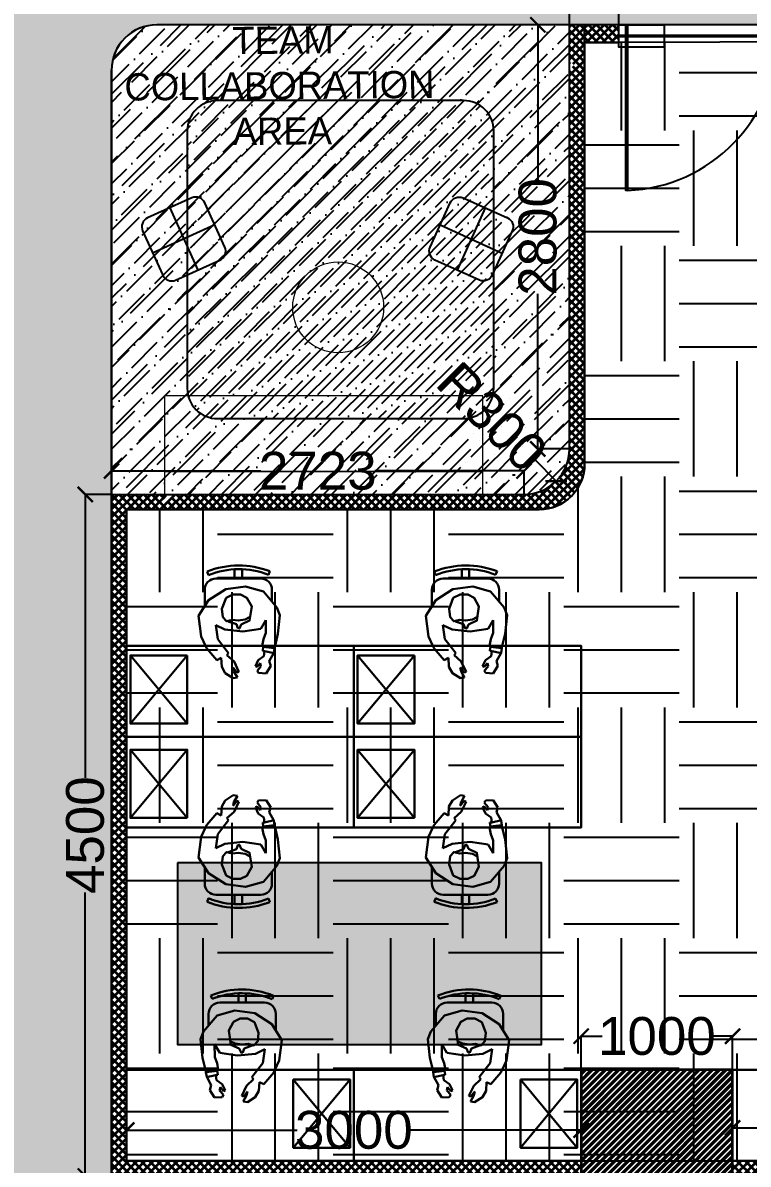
# Model space of a CAD drawing. Header units: millimetres. Extents: x 263321 to 4958806, y 33647 to 987811.
# Drawn here: x 2348066 to 2352854, y 479761 to 487296 of the extents above; entities that cross this region are included whole.
import ezdxf

# ---------------------------------------------------------------- set-up
doc = ezdxf.new("R2010")
doc.units = ezdxf.units.MM
doc.header["$PDMODE"] = 3
for name, color, linetype, lineweight in [('A-DOOR-FULL', 40, 'Continuous', 18), ('A-FURN-MODULAR', 6, 'Continuous', 18), ('A-FURN-TABLE-GROMMET', 7, 'Continuous', 9), ('A-GLASS PARTITION', 5, 'Continuous', 18), ('A-GYPSUM PARTITION', 250, 'Continuous', 35), ('A-PLAN-COLUMN', 3, 'Continuous', 0), ('A-PLAN-RCC-HATCH', 8, 'Continuous', 13), ('Base 7th & 9th', 250, 'Continuous', 35), ('FURNITURE', 30, 'Continuous', 5), ('TOA- AV', 7, 'Continuous', 9)]:
    doc.layers.add(name, color=color, linetype=linetype, lineweight=lineweight)
for name, color, linetype in [('CEILING TOA', 7, 'Continuous'), ('DOOR', 5, 'Continuous'), ('FLOORING TOA', 7, 'Continuous'), ('I-FURN', 7, 'Continuous'), ('PARTITION DIM.', 250, 'Continuous'), ('PARTITION GYPSUM', 250, 'Continuous'), ('TEXT', 250, 'Continuous')]:
    doc.layers.add(name, color=color, linetype=linetype)
doc.styles.add('ARIAL', font='arial.ttf')
doc.styles.get("Standard").update_dxf_attribs({"font": 'arial.ttf'})
doc.styles.add('TEXT @ 150', font='arial.ttf', dxfattribs={"height": 225})
doc.dimstyles.new('DIM @ 150', dxfattribs={"dimtxt": 225, "dimasz": 100, "dimexe": 1, "dimexo": 0, "dimgap": 0.5, "dimtad": 0, "dimdec": 0, "dimzin": 0, "dimdsep": 46, "dimtxsty": 'TEXT @ 150', "dimblk": 'ARCHTICK', "dimcen": -2, "dimclrd": 8, "dimclre": 8, "dimclrt": 7, "dimadec": 0, "dimazin": 0, "dimtfac": 1, "dimtdec": 0, "dimtofl": 0, "dimtmove": 0, "dimatfit": 3, "dimldrblk": 'OPEN90', "dimfxl": 1, "dimtolj": 1, "dimtzin": 0, "dimlwd": -1, "dimlwe": -1, "dimarcsym": 0})
pattern_1 = [(45, (13069.08, -8478.743), (-26.94076836, 26.94076836), []), (135, (13069.08, -8478.743), (-26.94076836, -26.94076836), [])]

# ---------------------------------------------------------------- blocks, each defined once
blk = doc.blocks.new('EWDSXC')
at = {"layer": 'FURNITURE', "color": 20, "lineweight": 30}
for p, q in [((2181354.7, 122523.5), (2181804.7, 122898.5)), ((2181354.7, 122898.5), (2181804.7, 122523.5)), ((2181890.8, 121423.5), (2181290.8, 121423.5))]:
    blk.add_line(p, q, dxfattribs=at)
at = {"layer": 'FURNITURE', "color": 8, "lineweight": 30}
for p, q in [((2180988.7, 122382.5, 0), (2180917.2, 122269.7, 0)), ((2181029.8, 122408.2, 0), (2180920.8, 122408.2, 0)), ((2181093.5, 122448.2, 0), (2180988.7, 122382.5, 0)), ((2181229.6, 122430.8, 0), (2181093.5, 122448.2, 0)), ((2181290.8, 122402.6, 0), (2181229.6, 122430.8, 0)), ((2181308.1, 122394.6, 0), (2181290.8, 122402.6, 0)), ((2181385.3, 122328.3, 0), (2181308.1, 122394.6, 0)), ((2180846.8, 122334.2, 0), (2180846.8, 122038.2, 0)), ((2181183.6, 122274.7, 0), (2181154.5, 122335.4, 0)), ((2181154.5, 122335.4, 0), (2181246.3, 122322.2, 0)), ((2181290.8, 122288.2, 0), (2181246.3, 122322.2, 0)), ((2181370.8, 122299.7, 0), (2181385.3, 122328.3, 0)), ((2180917.2, 122269.7, 0), (2180899.1, 122138.1, 0)), ((2181196.3, 122156, 0), (2181183.6, 122274.7, 0)), ((2181290.8, 122288.2, 0), (2181339.7, 122250.9, 0)), ((2181339.7, 122250.9, 0), (2181352.2, 122262, 0)), ((2181352.2, 122262, 0), (2181395.1, 122214.3, 0)), ((2181429.8, 122296.2, 0), (2181370.8, 122299.7, 0)), ((2181470.4, 122272.3, 0), (2181429.8, 122296.2, 0)), ((2181504.2, 122220.5, 0), (2181470.4, 122272.3, 0)), ((2181179, 122037.9, 0), (2181196.3, 122156, 0)), ((2181395.1, 122214.3, 0), (2181461.8, 122183.1, 0)), ((2181466.7, 122196, 0), (2181434.4, 122221.3, 0)), ((2181434.4, 122221.3, 0), (2181459.2, 122215.6, 0)), ((2181459.2, 122215.6, 0), (2181499.8, 122192.4, 0)), ((2181461.8, 122183.1, 0), (2181466.7, 122196, 0)), ((2181499.8, 122192.4, 0), (2181504.2, 122220.5, 0)), ((2180899.1, 122138.1, 0), (2180932.1, 122020.8, 0)), ((2180932.1, 122020.8, 0), (2181037.2, 121931, 0)), ((2181121.3, 122003.8, 0), (2181205.9, 122005.1, 0)), ((2181205.9, 122005.1, 0), (2181246.3, 122020.5, 0)), ((2181290.8, 122028, 0), (2181246.3, 122020.5, 0)), ((2181294.6, 122027.8, 0), (2181290.1, 122028, 0)), ((2181295.2, 122021.6, 0), (2181294.6, 122027.8, 0)), ((2181323.9, 122025.1, 0), (2181295.2, 122021.6, 0)), ((2181325.1, 122012.8, 0), (2181323.9, 122025.1, 0)), ((2181358.1, 122017.3, 0), (2181325.1, 122012.8, 0)), ((2181384.6, 122055.1, 0), (2181358.1, 122017.3, 0)), ((2181424.8, 122073.8, 0), (2181384.6, 122055.1, 0)), ((2181405.7, 122042.3, 0), (2181430.2, 122062.6, 0)), ((2181426.5, 122037.5, 0), (2181405.7, 122042.3, 0)), ((2181423.6, 121972.4, 0), (2181472.5, 122003.1, 0)), ((2181430.2, 122062.6, 0), (2181424.8, 122073.8, 0)), ((2181456.2, 122062.7, 0), (2181426.5, 122037.5, 0)), ((2181470, 122053.5, 0), (2181456.2, 122062.7, 0)), ((2181472.5, 122003.1, 0), (2181470, 122053.5, 0)), ((2180920.8, 121964.2, 0), (2180998.3, 121964.2, 0)), ((2181037.2, 121931, 0), (2181088.5, 121911.2, 0)), ((2181290.8, 121943.7, 0), (2181211.3, 121925.1, 0)), ((2181290.8, 121943.7, 0), (2181306.2, 121947.3, 0)), ((2181306.2, 121947.3, 0), (2181337.2, 121952.2, 0)), ((2181337.2, 121952.2, 0), (2181391.8, 121981.6, 0)), ((2181391.8, 121981.6, 0), (2181423.6, 121972.4, 0)), ((2181088.5, 121911.2, 0), (2181211.3, 121925.1, 0))]:
    blk.add_line(p, q, dxfattribs=at)
at = {"layer": 'FURNITURE', "color": 20, "lineweight": 30}
for points in [[(2181290.8, 122923.5), (2181290.8, 121423.5), (2181890.8, 121423.5), (2181890.8, 122923.5)], [(2181354.7, 122523.5), (2181354.7, 122898.5), (2181804.7, 122898.5), (2181804.7, 122523.5)]]:
    blk.add_lwpolyline(points, close=True, dxfattribs=at)
at = {"layer": 'FURNITURE', "color": 8, "lineweight": 30, "elevation": 0}
for points in [[(2180801, 122392.9), (2180823.8, 122383.6)], [(2181102.2, 122111.7), (2181117.2, 122140.2), (2181123.6, 122186.5), (2181118.7, 122225), (2181128.6, 122264.2), (2181101.5, 122288.5), (2181046.8, 122294.4), (2180974.9, 122267.2), (2180951.6, 122222.4), (2180951.6, 122171.8), (2180973, 122129), (2181031.3, 122097.9), (2181124.6, 122111.5), (2181150, 122166.6), (2181176.4, 122178.7), (2181175, 122189.4), (2181148.6, 122199.4), (2181129.4, 122252.8)], [(2180784.7, 122210.7), (2180846.8, 122210.7)], [(2180784.7, 122161.4), (2180846.8, 122161.4)], [(2181179, 122037.9), (2181121.3, 122003.8)], [(2181297.6, 122023.1), (2181306.6, 121949.2)], [(2181325.1, 122012.8), (2181338.7, 121949.9)], [(2180799, 121978.7), (2180821.8, 121988)]]:
    blk.add_lwpolyline(points, dxfattribs=at)
blk.add_lwpolyline([(2181290.1, 122028, 0.034638), (2181290.8, 122038.2), (2181290.8, 122288.2)], format="xyb", dxfattribs=at)
at = {"layer": 'FURNITURE', "color": 8, "lineweight": 30}
for centre, radius, start, end in [((2181317.2, 122183.3, 0), 557.1, 157.90057, 201.54195), ((2181317.2, 122183.3, 0), 532.5, 157.90057, 201.51614), ((2180920.8, 122334.2, 0), 74, 89.99989, 179.99989), ((2180920.8, 122038.2, 0), 74, 179.99989, 269.99989)]:
    blk.add_arc(centre, radius, start, end, dxfattribs=at)
blk = doc.blocks.new('f')
at = {"layer": 'FURNITURE', "color": 20, "lineweight": 30}
for p, q in [((1771584.1, 166310.4, 0), (1770984.1, 166310.4, 0)), ((1771584.1, 166310.4, 0), (1772184.1, 166310.4, 0)), ((1771048, 165210.4, 0), (1771498, 164835.4, 0)), ((1771048, 164835.4, 0), (1771498, 165210.4, 0)), ((1772120.2, 165210.4, 0), (1771670.2, 164835.4, 0)), ((1772120.2, 164835.4, 0), (1771670.2, 165210.4, 0))]:
    blk.add_line(p, q, dxfattribs=at)
at = {"layer": 'FURNITURE', "color": 8, "lineweight": 30}
for p, q in [((1770625.4, 165713.1, 0), (1770730.5, 165802.9, 0)), ((1770730.5, 165802.9, 0), (1770781.9, 165822.6, 0)), ((1770781.9, 165822.6, 0), (1770904.7, 165808.8, 0)), ((1770984.1, 165790.2, 0), (1770904.7, 165808.8, 0)), ((1770984.1, 165790.2, 0), (1770999.5, 165786.6, 0)), ((1770999.5, 165786.6, 0), (1771030.5, 165781.7, 0)), ((1772168.8, 165786.6, 0), (1772137.7, 165781.7, 0)), ((1772184.1, 165790.2, 0), (1772168.8, 165786.6, 0)), ((1772184.1, 165790.2, 0), (1772263.6, 165808.8, 0)), ((1772386.4, 165822.6, 0), (1772263.6, 165808.8, 0)), ((1772437.7, 165802.9, 0), (1772386.4, 165822.6, 0)), ((1772542.8, 165713.1, 0), (1772437.7, 165802.9, 0)), ((1770592.4, 165595.8, 0), (1770625.4, 165713.1, 0)), ((1770614.1, 165769.7, 0), (1770691.6, 165769.7, 0)), ((1770814.7, 165730.1, 0), (1770899.2, 165728.8, 0)), ((1770899.2, 165728.8, 0), (1770939.6, 165713.4, 0)), ((1770984.1, 165705.9, 0), (1770939.6, 165713.4, 0)), ((1770988.6, 165712.3, 0), (1770988, 165706.1, 0)), ((1771017.3, 165708.8, 0), (1770988.6, 165712.3, 0)), ((1771018.5, 165721.1, 0), (1771017.3, 165708.8, 0)), ((1771051.4, 165716.6, 0), (1771018.5, 165721.1, 0)), ((1771030.5, 165781.7, 0), (1771085.1, 165752.3, 0)), ((1771078, 165678.8, 0), (1771051.4, 165716.6, 0)), ((1771085.1, 165752.3, 0), (1771116.9, 165761.5, 0)), ((1771116.9, 165761.5, 0), (1771165.8, 165730.8, 0)), ((1771165.8, 165730.8, 0), (1771163.4, 165680.4, 0)), ((1772051.4, 165761.5, 0), (1772002.5, 165730.8, 0)), ((1772002.5, 165730.8, 0), (1772004.9, 165680.4, 0)), ((1772083.2, 165752.3, 0), (1772051.4, 165761.5, 0)), ((1772137.7, 165781.7, 0), (1772083.2, 165752.3, 0)), ((1772090.3, 165678.8, 0), (1772116.9, 165716.6, 0)), ((1772116.9, 165716.6, 0), (1772149.8, 165721.1, 0)), ((1772149.8, 165721.1, 0), (1772151, 165708.8, 0)), ((1772151, 165708.8, 0), (1772179.7, 165712.3, 0)), ((1772179.7, 165712.3, 0), (1772180.3, 165706.1, 0)), ((1772184.1, 165705.9, 0), (1772228.7, 165713.4, 0)), ((1772269.1, 165728.8, 0), (1772228.7, 165713.4, 0)), ((1772353.6, 165730.1, 0), (1772269.1, 165728.8, 0)), ((1772554.1, 165769.7, 0), (1772476.6, 165769.7, 0)), ((1772575.8, 165595.8, 0), (1772542.8, 165713.1, 0)), ((1770540.1, 165399.7, 0), (1770540.1, 165695.7, 0)), ((1770872.3, 165696, 0), (1770889.7, 165577.9, 0)), ((1770988, 165706.1, 0), (1770983.4, 165705.9, 0)), ((1771118.1, 165660.1, 0), (1771078, 165678.8, 0)), ((1771119.8, 165696.4, 0), (1771099, 165691.6, 0)), ((1771099, 165691.6, 0), (1771123.6, 165671.3, 0)), ((1771123.6, 165671.3, 0), (1771118.1, 165660.1, 0)), ((1771149.5, 165671.2, 0), (1771119.8, 165696.4, 0)), ((1771163.4, 165680.4, 0), (1771149.5, 165671.2, 0)), ((1772004.9, 165680.4, 0), (1772018.8, 165671.2, 0)), ((1772018.8, 165671.2, 0), (1772048.4, 165696.4, 0)), ((1772069.3, 165691.6, 0), (1772044.7, 165671.3, 0)), ((1772044.7, 165671.3, 0), (1772050.1, 165660.1, 0)), ((1772048.4, 165696.4, 0), (1772069.3, 165691.6, 0)), ((1772050.1, 165660.1, 0), (1772090.3, 165678.8, 0)), ((1772180.3, 165706.1, 0), (1772184.8, 165705.9, 0)), ((1772295.9, 165696, 0), (1772278.6, 165577.9, 0)), ((1772628.1, 165399.7, 0), (1772628.1, 165695.7, 0)), ((1770610.5, 165464.2, 0), (1770592.4, 165595.8, 0)), ((1770889.7, 165577.9, 0), (1770876.9, 165459.2, 0)), ((1772278.6, 165577.9, 0), (1772291.4, 165459.2, 0)), ((1772557.7, 165464.2, 0), (1772575.8, 165595.8, 0)), ((1770984.1, 165445.7, 0), (1771033, 165483, 0)), ((1771033, 165483, 0), (1771045.5, 165471.8, 0)), ((1771045.5, 165471.8, 0), (1771088.4, 165519.6, 0)), ((1771088.4, 165519.6, 0), (1771155.1, 165550.8, 0)), ((1771160, 165537.9, 0), (1771127.7, 165512.6, 0)), ((1771127.7, 165512.6, 0), (1771152.6, 165518.3, 0)), ((1771152.6, 165518.3, 0), (1771193.1, 165541.5, 0)), ((1771155.1, 165550.8, 0), (1771160, 165537.9, 0)), ((1771197.6, 165513.4, 0), (1771163.8, 165461.6, 0)), ((1771193.1, 165541.5, 0), (1771197.6, 165513.4, 0)), ((1771975.1, 165541.5, 0), (1771970.7, 165513.4, 0)), ((1771970.7, 165513.4, 0), (1772004.5, 165461.6, 0)), ((1772015.7, 165518.3, 0), (1771975.1, 165541.5, 0)), ((1772013.2, 165550.8, 0), (1772008.2, 165537.9, 0)), ((1772008.2, 165537.9, 0), (1772040.5, 165512.6, 0)), ((1772079.8, 165519.6, 0), (1772013.2, 165550.8, 0)), ((1772040.5, 165512.6, 0), (1772015.7, 165518.3, 0)), ((1772122.7, 165471.8, 0), (1772079.8, 165519.6, 0)), ((1772135.3, 165483, 0), (1772122.7, 165471.8, 0)), ((1772184.1, 165445.7, 0), (1772135.3, 165483, 0)), ((1770682, 165351.4, 0), (1770610.5, 165464.2, 0)), ((1770876.9, 165459.2, 0), (1770847.8, 165398.5, 0)), ((1770847.8, 165398.5, 0), (1770939.6, 165411.7, 0)), ((1770984.1, 165445.7, 0), (1770939.6, 165411.7, 0)), ((1771123.1, 165437.7, 0), (1771064.1, 165434.2, 0)), ((1771064.1, 165434.2, 0), (1771078.6, 165405.6, 0)), ((1771163.8, 165461.6, 0), (1771123.1, 165437.7, 0)), ((1772004.5, 165461.6, 0), (1772045.1, 165437.7, 0)), ((1772045.1, 165437.7, 0), (1772104.2, 165434.2, 0)), ((1772104.2, 165434.2, 0), (1772089.7, 165405.6, 0)), ((1772184.1, 165445.7, 0), (1772228.7, 165411.7, 0)), ((1772320.4, 165398.5, 0), (1772228.7, 165411.7, 0)), ((1772291.4, 165459.2, 0), (1772320.4, 165398.5, 0)), ((1772486.2, 165351.4, 0), (1772557.7, 165464.2, 0)), ((1770786.9, 165285.7, 0), (1770682, 165351.4, 0)), ((1771001.4, 165339.3, 0), (1770984.1, 165331.3, 0)), ((1771078.6, 165405.6, 0), (1771001.4, 165339.3, 0)), ((1772089.7, 165405.6, 0), (1772166.8, 165339.3, 0)), ((1772166.8, 165339.3, 0), (1772184.1, 165331.3, 0)), ((1772381.4, 165285.7, 0), (1772486.2, 165351.4, 0)), ((1770723.1, 165325.7, 0), (1770614.1, 165325.7, 0)), ((1770922.9, 165303.1, 0), (1770786.9, 165285.7, 0)), ((1770984.1, 165331.3, 0), (1770922.9, 165303.1, 0)), ((1772184.1, 165331.3, 0), (1772245.3, 165303.1, 0)), ((1772245.3, 165303.1, 0), (1772381.4, 165285.7, 0)), ((1772445.2, 165325.7, 0), (1772554.1, 165325.7, 0))]:
    blk.add_line(p, q, dxfattribs=at)
at = {"layer": 'FURNITURE', "color": 20, "lineweight": 30, "elevation": 0}
for points in [[(1770984.1, 164810.4), (1770984.1, 166310.4), (1771584.1, 166310.4), (1771584.1, 164810.4)], [(1772184.1, 164810.4), (1772184.1, 166310.4), (1771584.1, 166310.4), (1771584.1, 164810.4)], [(1771048, 165210.4), (1771048, 164835.4), (1771498, 164835.4), (1771498, 165210.4)], [(1772120.2, 165210.4), (1772120.2, 164835.4), (1771670.2, 164835.4), (1771670.2, 165210.4)]]:
    blk.add_lwpolyline(points, close=True, dxfattribs=at)
at = {"layer": 'FURNITURE', "color": 8, "lineweight": 30, "elevation": 0}
for points in [[(1770990.9, 165710.8), (1770999.9, 165784.7)], [(1771018.5, 165721.1), (1771032, 165784)], [(1772149.8, 165721.1), (1772136.3, 165784)], [(1772177.4, 165710.8), (1772168.3, 165784.7)], [(1770492.3, 165755.2), (1770515.2, 165745.9)], [(1770872.3, 165696), (1770814.7, 165730.1)], [(1772295.9, 165696), (1772353.6, 165730.1)], [(1772676, 165755.2), (1772653.1, 165745.9)], [(1770795.6, 165622.2), (1770810.5, 165593.7), (1770817, 165547.3), (1770812, 165508.9), (1770822, 165469.7), (1770794.9, 165445.4), (1770740.2, 165439.5), (1770668.2, 165466.7), (1770644.9, 165511.5), (1770644.9, 165562.1), (1770666.3, 165604.9), (1770724.6, 165636), (1770817.9, 165622.4), (1770843.4, 165567.3), (1770869.8, 165555.2), (1770868.3, 165544.5), (1770841.9, 165534.5), (1770822.7, 165481.1)], [(1772372.7, 165622.2), (1772357.7, 165593.7), (1772351.3, 165547.3), (1772356.3, 165508.9), (1772346.3, 165469.7), (1772373.4, 165445.4), (1772428.1, 165439.5), (1772500, 165466.7), (1772523.3, 165511.5), (1772523.3, 165562.1), (1772502, 165604.9), (1772443.6, 165636), (1772350.3, 165622.4), (1772324.9, 165567.3), (1772298.5, 165555.2), (1772299.9, 165544.5), (1772326.3, 165534.5), (1772345.6, 165481.1)], [(1770478.1, 165572.5), (1770540.1, 165572.5)], [(1772690.2, 165572.5), (1772628.1, 165572.5)], [(1770478.1, 165523.2), (1770540.1, 165523.2)], [(1772690.2, 165523.2), (1772628.1, 165523.2)], [(1770494.3, 165341), (1770517.2, 165350.3)], [(1772673.9, 165341), (1772651.1, 165350.3)]]:
    blk.add_lwpolyline(points, dxfattribs=at)
for points in [[(1770983.4, 165705.9, -0.034638), (1770984.1, 165695.7), (1770984.1, 165445.7)], [(1772184.8, 165705.9, 0.034638), (1772184.1, 165695.7), (1772184.1, 165445.7)]]:
    blk.add_lwpolyline(points, format="xyb", dxfattribs=at)
at = {"layer": 'FURNITURE', "color": 8, "lineweight": 30}
for centre, radius, start, end in [((1771010.5, 165550.6), 557.1, 158.45805, 202.09943), ((1771010.5, 165550.6), 532.5, 158.48386, 202.09943), ((1770614.1, 165695.7), 74, 90.00011, 180.00011), ((1772554.1, 165695.7), 74, 359.99989, 89.99989), ((1772157.7, 165550.6), 532.5, 337.90057, 21.51614), ((1772157.7, 165550.6), 557.1, 337.90057, 21.54195), ((1770614.1, 165399.7), 74, 180.00011, 270.00011), ((1772554.1, 165399.7), 74, 269.99989, 359.99989)]:
    blk.add_arc(centre, radius, start, end, dxfattribs=at)
blk = doc.blocks.new('Furniture 61 - Furniture 19_1-206-Level 1')
at = {"layer": 'I-FURN', "linetype": 'Continuous'}
for p, q in [((-265.36, 487.76), (-279.14, 503.61)), ((-280.17, 488.8), (-264.32, 502.58))]:
    blk.add_line(p, q, dxfattribs=at)
at = {"layer": 'I-FURN', "ltscale": 0.005}
blk.add_lwpolyline([(-269.25, 508.24, 0.414214), (-273.48, 508.53), (-284.8, 498.69, 0.414214), (-285.09, 494.46), (-275.25, 483.14, 0.414214), (-271.02, 482.84), (-259.7, 492.68, 0.414214), (-259.4, 496.92)], format="xyb", close=True, dxfattribs=at)
blk = doc.blocks.new('Columns')
at = {"layer": 'A-PLAN-RCC-HATCH'}
h = blk.add_hatch(dxfattribs=at)
h.set_pattern_fill('ANSI31', color=256, scale=250, style=0)
h.set_pattern_definition([(45, (414397.9, -601762.232), (-22.0970869, 22.0970869), [])])
h.paths.add_polyline_path([(-26160.3, -9463), (-25160.3, -9463), (-25160.3, -8463), (-26160.3, -8463)])
at = {"layer": 'A-PLAN-COLUMN'}
blk.add_lwpolyline([(-26160.3, -9463), (-25160.3, -9463), (-25160.3, -8463), (-26160.3, -8463)], close=True, dxfattribs=at)
blk = doc.blocks.new('_ArchTick')
at = {"color": 0, "linetype": 'ByBlock', "const_width": 0.15}
blk.add_lwpolyline([(-0.5, -0.5), (0.5, 0.5)], dxfattribs=at)
blk = doc.blocks.new('*D644')
at = {"layer": 'Defpoints', "color": 0, "transparency": 16777216}
for p in [(2358926.5, 480000.7), (2352751.6, 479783.1), (2358926.5, 479783.1, 0)]:
    blk.add_point(p, dxfattribs=at)
at = {"layer": 'PARTITION DIM.', "color": 8, "transparency": 16777216}
for p, q in [((2352751.6, 479783.1), (2352751.6, 480001.7)), ((2352751.6, 480000.7), (2355463.7, 480000.7)), ((2358926.5, 480000.7), (2356214.5, 480000.7)), ((2358926.5, 479783.1), (2358926.5, 480001.7))]:
    blk.add_line(p, q, dxfattribs=at)
at = {"layer": 'PARTITION DIM.', "color": 8, "transparency": 16777216, "xscale": 100, "yscale": 100, "zscale": 100, "rotation": 180}
blk.add_blockref('_ArchTick', (2352751.6, 480000.7), dxfattribs=at)
at = {"layer": 'PARTITION DIM.', "color": 8, "transparency": 16777216, "xscale": 100, "yscale": 100, "zscale": 100}
blk.add_blockref('_ArchTick', (2358926.5, 480000.7), dxfattribs=at)
at = {"layer": 'PARTITION DIM.', "color": 7, "transparency": 16777216, "insert": (2355839.1, 480000.7), "char_height": 250, "attachment_point": 5}
blk.add_mtext('\\A1;6175', dxfattribs=at)
blk = doc.blocks.new('_Open90')
at = {"color": 0, "linetype": 'ByBlock'}
for p, q in [((0, 0), (-1, 0)), ((-0.5, 0.5), (0, 0)), ((0, 0), (-0.5, -0.5))]:
    blk.add_line(p, q, dxfattribs=at)
blk = doc.blocks.new('*D645')
at = {"layer": 'Defpoints', "color": 0, "transparency": 16777216}
for p in [(2351751.6, 480605.4), (2351751.6, 480383.1), (2352751.6, 480383.1)]:
    blk.add_point(p, dxfattribs=at)
at = {"layer": 'PARTITION DIM.', "color": 8, "transparency": 16777216}
for p, q in [((2351751.6, 480383.1), (2351751.6, 480606.4)), ((2351751.6, 480605.4), (2351890, 480605.4)), ((2352751.6, 480605.4), (2352613.2, 480605.4)), ((2352751.6, 480383.1), (2352751.6, 480606.4))]:
    blk.add_line(p, q, dxfattribs=at)
at = {"layer": 'PARTITION DIM.', "color": 8, "transparency": 16777216, "xscale": 100, "yscale": 100, "zscale": 100, "rotation": 180}
blk.add_blockref('_ArchTick', (2351751.6, 480605.4), dxfattribs=at)
at = {"layer": 'PARTITION DIM.', "color": 8, "transparency": 16777216, "xscale": 100, "yscale": 100, "zscale": 100}
blk.add_blockref('_ArchTick', (2352751.6, 480605.4), dxfattribs=at)
at = {"layer": 'PARTITION DIM.', "color": 7, "transparency": 16777216, "insert": (2352251.6, 480605.4), "char_height": 250, "attachment_point": 5}
blk.add_mtext('\\A1;1000', dxfattribs=at)
blk = doc.blocks.new('*D646')
at = {"layer": 'Defpoints', "color": 0, "transparency": 16777216}
for p in [(2348751.6, 479985.7), (2348751.6, 479783.1, 0), (2351751.6, 479783.1)]:
    blk.add_point(p, dxfattribs=at)
at = {"layer": 'PARTITION DIM.', "color": 8, "transparency": 16777216}
for p, q in [((2348751.6, 479783.1), (2348751.6, 479986.7)), ((2348751.6, 479985.7), (2349878.3, 479985.7)), ((2351751.6, 479985.7), (2350624.9, 479985.7)), ((2351751.6, 479783.1), (2351751.6, 479986.7))]:
    blk.add_line(p, q, dxfattribs=at)
at = {"layer": 'PARTITION DIM.', "color": 8, "transparency": 16777216, "xscale": 100, "yscale": 100, "zscale": 100, "rotation": 180}
blk.add_blockref('_ArchTick', (2348751.6, 479985.7), dxfattribs=at)
at = {"layer": 'PARTITION DIM.', "color": 8, "transparency": 16777216, "xscale": 100, "yscale": 100, "zscale": 100}
blk.add_blockref('_ArchTick', (2351751.6, 479985.7), dxfattribs=at)
at = {"layer": 'PARTITION DIM.', "color": 7, "transparency": 16777216, "insert": (2350251.6, 479985.7), "char_height": 250, "attachment_point": 5}
blk.add_mtext('\\A1;3000', dxfattribs=at)
blk = doc.blocks.new('*D648')
at = {"layer": 'Defpoints', "color": 0, "transparency": 16777216}
for p in [(2348478.3, 484183.1), (2348651.6, 484183.1, 0), (2348650.9, 479683.1, 0)]:
    blk.add_point(p, dxfattribs=at)
at = {"layer": 'PARTITION DIM.', "color": 8, "transparency": 16777216}
for p, q in [((2348651.6, 484183.1), (2348477.3, 484183.1)), ((2348478.3, 484183.1), (2348478.3, 482311.5)), ((2348478.3, 479683.1), (2348478.3, 481554.7)), ((2348650.9, 479683.1), (2348477.3, 479683.1))]:
    blk.add_line(p, q, dxfattribs=at)
at = {"layer": 'PARTITION DIM.', "color": 8, "transparency": 16777216, "xscale": 100, "yscale": 100, "zscale": 100}
for p, rotation in [((2348478.3, 484183.1), 90), ((2348478.3, 479683.1), 270)]:
    blk.add_blockref('_ArchTick', p, dxfattribs=dict(at, rotation=rotation))
at = {"layer": 'PARTITION DIM.', "color": 7, "transparency": 16777216, "insert": (2348478.3, 481933.1), "char_height": 250, "attachment_point": 5, "rotation": 90}
blk.add_mtext('\\A1;4500', dxfattribs=at)
blk = doc.blocks.new('*D649')
at = {"layer": 'Defpoints', "color": 0, "transparency": 16777216}
for p in [(2351375, 484483.1, 0), (2351587.1, 484270.9, 0)]:
    blk.add_point(p, dxfattribs=at)
at = {"layer": 'PARTITION DIM.', "color": 8, "transparency": 16777216}
blk.add_line((2351445.7, 484412.3), (2351587.1, 484270.9), dxfattribs=at)
at = {"layer": 'PARTITION DIM.', "color": 8, "transparency": 16777216, "xscale": 100, "yscale": 100, "zscale": 100, "rotation": 315.0000000002358}
blk.add_blockref('_ArchTick', (2351587.1, 484270.9), dxfattribs=at)
at = {"layer": 'PARTITION DIM.', "color": 7, "transparency": 16777216, "insert": (2351165.8, 484692.3), "char_height": 250, "attachment_point": 5, "rotation": 315}
blk.add_mtext('\\A1;R300', dxfattribs=at)
blk = doc.blocks.new('*D650')
at = {"layer": 'Defpoints', "color": 0, "transparency": 16777216}
for p in [(2351375, 484337.7), (2348651.6, 484183.1), (2351375, 484183.1, 0)]:
    blk.add_point(p, dxfattribs=at)
at = {"layer": 'PARTITION DIM.', "color": 8, "transparency": 16777216}
for p, q in [((2348651.6, 484183.1), (2348651.6, 484338.7)), ((2348651.6, 484337.7), (2349637.4, 484337.7)), ((2351375, 484337.7), (2350389.2, 484337.7)), ((2351375, 484183.1), (2351375, 484338.7))]:
    blk.add_line(p, q, dxfattribs=at)
at = {"layer": 'PARTITION DIM.', "color": 8, "transparency": 16777216, "xscale": 100, "yscale": 100, "zscale": 100, "rotation": 180}
blk.add_blockref('_ArchTick', (2348651.6, 484337.7), dxfattribs=at)
at = {"layer": 'PARTITION DIM.', "color": 8, "transparency": 16777216, "xscale": 100, "yscale": 100, "zscale": 100}
blk.add_blockref('_ArchTick', (2351375, 484337.7), dxfattribs=at)
at = {"layer": 'PARTITION DIM.', "color": 7, "transparency": 16777216, "insert": (2350013.3, 484337.7), "char_height": 250, "attachment_point": 5}
blk.add_mtext('\\A1;2723', dxfattribs=at)
blk = doc.blocks.new('*D651')
at = {"layer": 'Defpoints', "color": 0, "transparency": 16777216}
for p in [(2351675, 487283.1), (2351465.5, 484483.1), (2351675, 484483.1, 0)]:
    blk.add_point(p, dxfattribs=at)
at = {"layer": 'PARTITION DIM.', "color": 8, "transparency": 16777216}
for p, q in [((2351675, 487283.1), (2351464.5, 487283.1)), ((2351465.5, 487283.1), (2351465.5, 486258.6)), ((2351465.5, 484483.1), (2351465.5, 485507.6)), ((2351675, 484483.1), (2351464.5, 484483.1))]:
    blk.add_line(p, q, dxfattribs=at)
at = {"layer": 'PARTITION DIM.', "color": 8, "transparency": 16777216, "xscale": 100, "yscale": 100, "zscale": 100}
for p, rotation in [((2351465.5, 487283.1), 90), ((2351465.5, 484483.1), 270)]:
    blk.add_blockref('_ArchTick', p, dxfattribs=dict(at, rotation=rotation))
at = {"layer": 'PARTITION DIM.', "color": 7, "transparency": 16777216, "insert": (2351465.5, 485883.1), "char_height": 250, "attachment_point": 5, "rotation": 90}
blk.add_mtext('\\A1;2800', dxfattribs=at)
blk = doc.blocks.new('*D652')
at = {"layer": 'Defpoints', "color": 0, "transparency": 16777216}
for p in [(2352001.6, 487846.4), (2351675, 487283.1), (2352001.6, 487224.6, 0)]:
    blk.add_point(p, dxfattribs=at)
at = {"layer": 'PARTITION DIM.', "color": 8, "transparency": 16777216}
for p, q in [((2351675, 487283.1), (2351675, 487847.4)), ((2351675, 487846.4), (2352001.6, 487846.4)), ((2352001.6, 487224.6), (2352001.6, 487847.4)), ((2352001.6, 487846.4), (2352101.6, 487846.4))]:
    blk.add_line(p, q, dxfattribs=at)
at = {"layer": 'PARTITION DIM.', "color": 8, "transparency": 16777216, "xscale": 100, "yscale": 100, "zscale": 100, "rotation": 180}
blk.add_blockref('_ArchTick', (2351675, 487846.4), dxfattribs=at)
at = {"layer": 'PARTITION DIM.', "color": 8, "transparency": 16777216, "xscale": 100, "yscale": 100, "zscale": 100}
blk.add_blockref('_ArchTick', (2352001.6, 487846.4), dxfattribs=at)
at = {"layer": 'PARTITION DIM.', "color": 7, "transparency": 16777216, "insert": (2352378.2, 487846.4), "char_height": 250, "attachment_point": 5}
blk.add_mtext('\\A1;327', dxfattribs=at)
blk = doc.blocks.new('*D653')
at = {"layer": 'Defpoints', "color": 0, "transparency": 16777216}
for p in [(2353051.6, 487486.6), (2353051.6, 487281, 0), (2352001.6, 487224.6, 0)]:
    blk.add_point(p, dxfattribs=at)
at = {"layer": 'PARTITION DIM.', "color": 8, "transparency": 16777216}
for p, q in [((2352001.6, 487224.6), (2352001.6, 487487.6)), ((2352001.6, 487486.6), (2352165, 487486.6)), ((2353051.6, 487486.6), (2352888.2, 487486.6)), ((2353051.6, 487281), (2353051.6, 487487.6))]:
    blk.add_line(p, q, dxfattribs=at)
at = {"layer": 'PARTITION DIM.', "color": 8, "transparency": 16777216, "xscale": 100, "yscale": 100, "zscale": 100, "rotation": 180}
blk.add_blockref('_ArchTick', (2352001.6, 487486.6), dxfattribs=at)
at = {"layer": 'PARTITION DIM.', "color": 8, "transparency": 16777216, "xscale": 100, "yscale": 100, "zscale": 100}
blk.add_blockref('_ArchTick', (2353051.6, 487486.6), dxfattribs=at)
at = {"layer": 'PARTITION DIM.', "color": 7, "transparency": 16777216, "insert": (2352526.6, 487486.6), "char_height": 250, "attachment_point": 5}
blk.add_mtext('\\A1;1050', dxfattribs=at)
blk = doc.blocks.new('door-3f-01')
at = {"layer": 'A-GLASS PARTITION', "color": 5}
blk.add_line((-36, 0), (-36, 4), dxfattribs=at)
at = {"layer": 'DOOR', "elevation": 0}
blk.add_lwpolyline([(-1.95, 37.5), (-1.55, 37.5), (-1.55, 0), (-1.95, 0)], close=True, dxfattribs=at)
at = {"layer": 'DOOR'}
blk.add_lwpolyline([(-36, 2.34), (-36, 2.74), (0, 2.74), (0, 2.34)], close=True, dxfattribs=at)
for points in [[(-32.64, 3.74), (-32.64, 2.74), (-33.14, 2.74), (-33.14, 3.74)], [(-32.64, 1.34), (-32.64, 2.34), (-33.14, 2.34), (-33.14, 1.34)]]:
    blk.add_lwpolyline(points, dxfattribs=at)
at = {"layer": 'DOOR', "color": 252, "true_color": 0x939598}
blk.add_lwpolyline([(0, 0), (-10.2, 0), (-10.2, 5.08), (0, 5.08), (0, 0)], dxfattribs=at)
at = {"layer": 'DOOR'}
for centre in [(-32.89, 3.86), (-32.89, 1.22)]:
    blk.add_circle(centre, 0.278, dxfattribs=at)
at = {"layer": 'DOOR', "color": 252, "true_color": 0x939598}
blk.add_arc((-0.52, 2.04, 0), 35.48, 92.2973, 178.8766, dxfattribs=at)

msp = doc.modelspace()

# ---------------------------------------------------------------- hatches: boundary and pattern name
at = {"layer": 'A-GYPSUM PARTITION', "true_color": 0x636466}
h = msp.add_hatch(dxfattribs=at)
h.set_pattern_fill('ANSI37', color=251, scale=12)
h.set_pattern_definition(pattern_1)
h.paths.add_polyline_path([(2351775, 484383.1), (2351775, 487283.1), (2351675, 487283.1), (2351675, 487024.5), (2351691.6, 487025.1), (2351715.1, 487026.8), (2351705.3, 487012.3), (2351675, 486995.3), (2351675, 484483.1, -0.414214), (2351375, 484183.1), (2349230.4, 484183.1), (2349235.4, 484169), (2349227.7, 484183.1), (2349051.6, 484183.1), (2349043.2, 484161.6), (2349009.8, 484129.5), (2348996.5, 484134.4), (2348998.7, 484144.6), (2349010, 484166.4), (2349013.2, 484183.1), (2348906.1, 484183.1), (2348905.8, 484182.9), (2348886.8, 484182.9), (2348886.3, 484182.6), (2348880.2, 484183.1), (2348651.6, 484183.1), (2348651.6, 479683.1), (2351751.6, 479683.1), (2351751.6, 479783.1), (2348751.6, 479783.1), (2348751.6, 484083.1), (2351475, 484083.1, 0.414214)])
h = msp.add_hatch(dxfattribs=at)
h.set_pattern_fill('ANSI37', color=251, scale=12)
h.set_pattern_definition(pattern_1)
h.paths.add_polyline_path([(2352001.6, 487283.1), (2351775, 487283.1), (2351775, 487165.9), (2352001.6, 487165.9)])
h = msp.add_hatch(dxfattribs=at)
h.set_pattern_fill('ANSI37', color=251, scale=12)
h.set_pattern_definition(pattern_1)
h.paths.add_polyline_path([(2358926.6, 479783.1), (2352751.6, 479783.1), (2352751.6, 479683.1), (2358926.6, 479683.1)])
at = {"layer": 'Base 7th & 9th'}
h = msp.add_hatch(dxfattribs=at)
h.set_pattern_fill('ANSI31', color=256, scale=250, style=0)
h.set_pattern_definition([(45, (2792309.825, -112916.18), (-22.0970869, 22.0970869), [])])
h.paths.add_polyline_path([(2351751.6, 479383.1), (2352751.6, 479383.1), (2352751.6, 480383.1), (2351751.6, 480383.1)])
at = {"layer": 'CEILING TOA', "true_color": 0x939598}
h = msp.add_hatch(dxfattribs=at)
h.set_pattern_fill('ANSI36', color=252, scale=50)
h.set_pattern_definition([(45, (13069.08, -8478.74), (84.189901, 308.696304), [396.875, -79.375, 0, -79.375])])
edge = h.paths.add_edge_path(flags=16)
edge.add_line((2350975, 486783.1), (2349351.6, 486783.1))
edge.add_arc((2349351.6, 486583.1), 200, 90, 180)
edge.add_line((2349151.6, 486583.1), (2349151.6, 484883.1))
edge.add_arc((2349351.6, 484883.1), 200, 180, 270)
edge.add_line((2349351.6, 484683.1), (2350975, 484683.1))
edge.add_arc((2350975, 484883.1), 200, 270, 360)
edge.add_line((2351175, 484883.1), (2351175, 486583.1))
edge.add_arc((2350975, 486583.1), 200, 0, 90)
edge = h.paths.add_edge_path()
edge.add_line((2351675, 487283.1), (2348951.6, 487283.1))
edge.add_arc((2348951.6, 486983.1), 300, 90, 180)
edge.add_line((2348651.6, 486983.1), (2348651.6, 484183.1))
edge.add_line((2348651.6, 484183.1), (2351375, 484183.1))
edge.add_arc((2351375, 484483.1), 300, 270, 360)
edge.add_line((2351675, 484483.1), (2351675, 487283.1))
h = msp.add_hatch(dxfattribs=at)
h.set_pattern_fill('ANSI36', color=252, scale=31)
h.set_pattern_definition([(45, (13069.08, -8478.74), (52.1977387, 191.3917086), [246.0625, -49.2125, 0, -49.2125])])
edge = h.paths.add_edge_path()
edge.add_line((2350975, 486783.1), (2349351.6, 486783.1))
edge.add_arc((2349351.6, 486583.1), 200, 90, 180)
edge.add_line((2349151.6, 486583.1), (2349151.6, 484883.1))
edge.add_arc((2349351.6, 484883.1), 200, 180, 270)
edge.add_line((2349351.6, 484683.1), (2350975, 484683.1))
edge.add_arc((2350975, 484883.1), 200, 270, 360)
edge.add_line((2351175, 484883.1), (2351175, 486583.1))
edge.add_arc((2350975, 486583.1), 200, 0, 90)
h = msp.add_hatch(color=252, dxfattribs=at)
h.dxf.hatch_style = 1
h.paths.add_polyline_path([(2349088.3, 481750.1), (2349088.3, 480550.1), (2351489.1, 480550.1), (2351489.1, 481750.1)])
at = {"layer": 'FLOORING TOA', "true_color": 0xc7c8ca}
h = msp.add_hatch(dxfattribs=at)
h.set_pattern_fill('EARTH', color=9, scale=120)
edge = h.paths.add_edge_path()
edge.add_line((2399150.3, 470683.1), (2406751.6, 470683.1))
edge.add_line((2406751.6, 470683.1), (2406751.6, 489283.1))
edge.add_line((2406751.6, 489283.1), (2406777, 491421.9))
edge.add_line((2406777, 491421.9), (2410711.6, 491383.1))
edge.add_line((2410711.6, 491383.1), (2410711.6, 490662.8))
edge.add_line((2410711.6, 490662.8), (2412251.6, 490662.8))
edge.add_line((2412251.6, 490662.8), (2412251.6, 491383.1))
edge.add_line((2412251.6, 491383.1), (2413501.6, 491383.1))
edge.add_line((2413501.6, 491383.1), (2413501.6, 490641.9))
edge.add_line((2413501.6, 490641.9), (2414541.6, 490641.9))
edge.add_line((2414541.6, 490641.9), (2414541.6, 491383.1))
edge.add_line((2414541.6, 491383.1), (2419059.8, 491383.1))
edge.add_line((2419059.8, 491383.1), (2419290.9, 492883.1))
edge.add_line((2419290.9, 492883.1), (2413191.6, 492883.1))
edge.add_line((2413191.6, 492883.1), (2413191.6, 495458.2))
edge.add_line((2413191.6, 495458.2), (2416206.2, 495458.2))
edge.add_line((2416206.2, 495458.2), (2416206.2, 496558.2))
edge.add_line((2416206.2, 496558.2), (2413191.6, 496558.2))
edge.add_line((2413191.6, 496558.2), (2413191.6, 498963.1))
edge.add_line((2413191.6, 498963.1), (2411651.6, 498963.1))
edge.add_line((2411651.6, 498963.1), (2411651.6, 492883.1))
edge.add_line((2411651.6, 492883.1), (2404451.6, 492883.1))
edge.add_line((2404451.6, 492883.1), (2404452.6, 502283.1))
edge.add_line((2404452.6, 502283.1), (2402951.6, 502283.1))
edge.add_line((2402951.6, 502283.1), (2402951.4, 497183.5))
edge.add_line((2402951.4, 497183.5), (2402951.6, 497133.1))
edge.add_line((2402951.6, 497133.1), (2399951.6, 497133.1))
edge.add_line((2399951.6, 497133.1), (2399951.6, 505326.9))
edge.add_arc((2397396.4, -38564.5), 543897.4, 89.730828, 95.307778)
edge.add_line((2347082.8, 503000.8), (2347082.9, 472483.1))
edge.add_line((2347082.9, 472483.1), (2343851.6, 472483.1))
edge.add_line((2343851.6, 472483.1), (2343851.6, 458383.2))
edge.add_line((2343851.6, 458383.2), (2354252.4, 458383.2))
edge.add_line((2354252.4, 458383.2), (2354252.7, 455753.4))
edge.add_arc((2374151.3, 141679.3), 314703.8, 88.069715, 93.625218, ccw=False)
edge.add_line((2384751.6, 456204.5), (2384751.6, 459200.3))
edge.add_line((2384751.6, 459200.3), (2394751.8, 459200.3))
edge.add_line((2394751.8, 459200.3), (2394749.6, 457484.3))
edge.add_line((2394749.6, 457484.3), (2395751.6, 457483.1))
edge.add_line((2395751.6, 457483.1), (2395751.6, 458383.1))
edge.add_line((2395751.6, 458383.1), (2396651.6, 458383.1))
edge.add_line((2396651.6, 458383.1), (2396651.6, 459197.4))
edge.add_line((2396651.6, 459197.4), (2399811.2, 459198))
edge.add_line((2399811.2, 459198), (2399811.2, 460833.1))
edge.add_line((2399811.2, 460833.1), (2398551.6, 460833.1))
edge.add_line((2398551.6, 460833.1), (2398551.6, 466883.1))
edge.add_line((2398551.6, 466883.1), (2403551.7, 466883.1))
edge.add_line((2403551.7, 466883.1), (2403551.7, 465533.1))
edge.add_line((2403551.7, 465533.1), (2407851.7, 465533.1))
edge.add_line((2407851.7, 465533.1), (2407851.7, 460783.1))
edge.add_line((2407851.7, 460783.1), (2409491.6, 460783.1))
edge.add_line((2409491.6, 460783.1), (2409496.3, 466883.1))
edge.add_line((2409496.3, 466883.1), (2415285.8, 466883.1))
edge.add_line((2415285.8, 466883.1), (2415516.9, 468383.1))
edge.add_line((2415516.9, 468383.1), (2399151.6, 468383.1))
edge.add_arc((2399151.6, 468983.1), 600, 180.00022, 269.99765, ccw=False)
edge.add_line((2398551.6, 468983.1), (2398551.6, 470083.1))
edge.add_arc((2399151.6, 470083.1), 600, 90.12503, 179.99987, ccw=False)
edge = h.paths.add_edge_path(flags=16)
edge.add_line((2350804.3, 495933.1), (2349254.3, 495933.1))
edge.add_arc((2349254.3, 495533.1), 400, 90.00028, 179.78887)
edge.add_line((2348854.3, 495534.5), (2348854.3, 492844.4))
edge.add_line((2348854.3, 492844.4), (2350804.3, 492844.4))
edge.add_line((2350804.3, 492844.4), (2350804.3, 495933.1))
h.paths.add_polyline_path([(2380451.6, 495933.1), (2394411.6, 495933.1), (2394411.6, 489283.1), (2388129.7, 489289.9), (2388129.7, 487283.1), (2379984.7, 487283), (2379984.7, 489283.1), (2380551.6, 489283.1)], flags=16)
edge = h.paths.add_edge_path(flags=16)
edge.add_line((2404951.6, 487283.1), (2348951.6, 487283.1))
edge.add_arc((2348951.6, 486983.1), 300, 90, 179.99701)
edge.add_line((2348651.6, 486983.1), (2348650.9, 472483.1))
edge.add_line((2348650.9, 472483.1), (2404951.6, 472483.1))
edge.add_line((2404951.6, 472483.1), (2404951.6, 487283.1))
h.paths.add_polyline_path([(2396751.6, 460833.1), (2396751.6, 464283.1)], flags=16)
at = {"layer": 'FLOORING TOA', "true_color": 0xa953a0}
h = msp.add_hatch(dxfattribs=at)
h.set_pattern_fill('ANSI36', color=215, scale=30)
h.set_pattern_definition([(45, (90021.14, 24146.98), (50.5139407, 185.2177825), [238.125, -47.625, 0, -47.625])])
edge = h.paths.add_edge_path()
edge.add_line((2351675, 487283.1), (2348951.6, 487283.1))
edge.add_arc((2348951.6, 486983.1), 300, 90, 180)
edge.add_line((2348651.6, 486983.1), (2348651.6, 484183.1))
edge.add_line((2348651.6, 484183.1), (2351375, 484183.1))
edge.add_arc((2351375, 484483.1), 300, 270, 360)
edge.add_line((2351675, 484483.1), (2351675, 487283.1))
at = {"layer": 'FLOORING TOA', "true_color": 0xc7c8ca}
h = msp.add_hatch(dxfattribs=at)
h.set_pattern_fill('EARTH', color=9, scale=120)
h.set_pattern_definition([(0, (90021.1, 24147), (762, 762), [762, -762]), (0, (90021.1, 24432.7), (762, 762), [762, -762]), (0, (90021.1, 24718.5), (762, 762), [762, -762]), (90, (90116.4, 24813.7), (-762, 762), [762, -762]), (90, (90402.1, 24813.7), (-762, 762), [762, -762]), (90, (90687.9, 24813.7), (-762, 762), [762, -762])])
edge = h.paths.add_edge_path()
edge.add_line((2358926.6, 487183.1), (2351775, 487165.9))
edge.add_line((2351775, 487165.9), (2351775, 484383.1))
edge.add_arc((2351475, 484383.1), 300, 270, 360, ccw=False)
edge.add_line((2351475, 484083.1), (2348751.6, 484083.1))
edge.add_line((2348751.6, 484083.1), (2348751.6, 479783.1))
edge.add_line((2348751.6, 479783.1), (2358926.6, 479783.1))
edge.add_line((2358926.6, 479783.1), (2358926.6, 487183.1))

# ---------------------------------------------------------------- linework, layer by layer
at = {"elevation": 0}
msp.add_lwpolyline([(2348651.6, 484183.1), (2348651.6, 486983.1)], dxfattribs=at)
at = {"layer": 'A-FURN-MODULAR'}
msp.add_line((2352001.6, 487165.9, 0), (2351775, 487165.9, 0), dxfattribs=at)
at = {"layer": 'A-FURN-TABLE-GROMMET'}
for p, q in [((2380551.6, 487283.1), (2348951.6, 487283.1)), ((2351751.6, 480383.1), (2348775, 480383.1, 0))]:
    msp.add_line(p, q, dxfattribs=at)
msp.add_arc((2348951.6, 486983.1, 0), 300, 90, 180, dxfattribs=at)
at = {"layer": 'Base 7th & 9th'}
msp.add_lwpolyline([(2351751.6, 479383.1), (2352751.6, 479383.1), (2352751.6, 480383.1), (2351751.6, 480383.1)], close=True, dxfattribs=at)
at = {"layer": 'CEILING TOA', "elevation": 0}
for points in [[(2351675, 487283.1), (2348951.6, 487283.1, 0.414214), (2348651.6, 486983.1), (2348651.6, 484183.1), (2351375, 484183.1, 0.414214), (2351675, 484483.1)], [(2358926.6, 487183.1), (2351775, 487165.9), (2351775, 484383.1, -0.414214), (2351475, 484083.1), (2348751.6, 484083.1), (2348751.6, 479783.1), (2358926.6, 479783.1)], [(2350975, 486783.1), (2349351.6, 486783.1, 0.414214), (2349151.6, 486583.1), (2349151.6, 484883.1, 0.414214), (2349351.6, 484683.1), (2350975, 484683.1, 0.414214), (2351175, 484883.1), (2351175, 486583.1, 0.414214)]]:
    msp.add_lwpolyline(points, format="xyb", close=True, dxfattribs=at)
msp.add_lwpolyline([(2349088.3, 481750.1), (2349088.3, 480550.1), (2351489.1, 480550.1), (2351489.1, 481750.1)], close=True, dxfattribs=at)
at = {"layer": 'FLOORING TOA', "color": 9, "true_color": 0xc7c8ca}
msp.add_lwpolyline([(2404951.6, 487283.1), (2348951.6, 487283.1, 0.414198), (2348651.6, 486983.1), (2348650.9, 472483.1), (2404951.6, 472483.1)], format="xyb", close=True, dxfattribs=at)
at = {"layer": 'PARTITION GYPSUM', "color": 30}
for p, q in [((2351675, 484483.1, 0), (2351675, 487283.1, 0)), ((2351775, 484383.1, 0), (2351775, 487283.1, 0)), ((2352751.6, 479783.1), (2358926.6, 479783.1, 0))]:
    msp.add_line(p, q, dxfattribs=at)
at = {"layer": 'PARTITION GYPSUM', "color": 30, "elevation": 0}
msp.add_lwpolyline([(2352001.6, 487283.1), (2351775, 487283.1), (2351775, 487165.9), (2352001.6, 487165.9), (2352001.6, 487283.1)], close=True, dxfattribs=at)
for points in [[(2348651.6, 484183.1), (2351375, 484183.1)], [(2351751.6, 479683.1), (2348651.6, 479683.1), (2348651.6, 484183.1)], [(2351751.6, 479783.1), (2348751.6, 479783.1), (2348751.6, 484083.1), (2351475, 484083.1)]]:
    msp.add_lwpolyline(points, dxfattribs=at)
at = {"layer": 'PARTITION GYPSUM', "color": 30}
for centre in [(2351375, 484483.1, 0), (2351475, 484383.1, 0)]:
    msp.add_arc(centre, 300, 270, 0, dxfattribs=at)
at = {"layer": 'TOA- AV', "elevation": 0}
for points in [[(2349002.6, 484333.1), (2351102.6, 484333.1), (2351102.6, 484833.1), (2349002.6, 484833.1)], [(2349002.6, 484183.1), (2351102.6, 484183.1), (2351102.6, 484333.1), (2349002.6, 484333.1)]]:
    msp.add_lwpolyline(points, close=True, dxfattribs=at)
at = {"layer": 'TOA- AV'}
msp.add_circle((2350148.1, 485417.8), 300, dxfattribs=at)

# ---------------------------------------------------------------- block references
at = {"layer": 'A-DOOR-FULL', "linetype": 'Continuous', "xscale": 29.16666484490015, "yscale": 29.16666484490015, "zscale": 29.16666484490015, "rotation": 179.9998965342575}
msp.add_blockref('door-3f-01', (2352001.6, 487283.1, 0), dxfattribs=at)
at = {"layer": 'A-FURN-MODULAR', "rotation": 270}
for name, p in [('f', (2183941.2, 2254167.2, 0)), ('f', (2185441.2, 2254167.2, 0)), ('EWDSXC', (2227328.1, 2661673.9)), ('EWDSXC', (2228828.1, 2661673.9)), ('EWDSXC', (2231328.1, 2661673.9))]:
    msp.add_blockref(name, p, dxfattribs=at)
at = {"layer": 'A-PLAN-COLUMN'}
msp.add_blockref('Columns', (2377911.9, 488846.1), dxfattribs=at)
at = {"layer": 'I-FURN', "yscale": 21.42857142759174, "zscale": 21.42857142759174}
for p, xscale, rotation in [((2346592.3, 497719.3), 21.42857142759174, 163.3032090485567), ((2353562.4, 497719.3), -21.42857142759174, 196.6967909514433)]:
    msp.add_blockref('Furniture 61 - Furniture 19_1-206-Level 1', p, dxfattribs=dict(at, xscale=xscale, rotation=rotation))

# ---------------------------------------------------------------- texts
at = {"layer": 'TEXT', "insert": (2348380.9, 487259.8), "char_height": 180, "width": 2774.454, "attachment_point": 1, "rotation": 0.50386, "style": 'ARIAL'}
msp.add_mtext('\\pi1067.60779;{\\fCentury Gothic|b0|i0|c0|p34;\\C256;\\c0;TEAM \\P\\pi352.86951;COLLABORATION \\P\\pi1064.60983;AREA}', dxfattribs=at)

# ---------------------------------------------------------------- dimensions: what is measured, and where the dimension line sits
at = {"layer": 'PARTITION DIM.'}
dim = msp.add_linear_dim(base=(2352001.6, 487846.4), p1=(2351675, 487283.1), p2=(2352001.6, 487224.6, 0), dimstyle='DIM @ 150', override={"dimtxt": 250, "dimtxsty": 'Standard', "dimarcsym": 1}, dxfattribs=at)
dim.commit()
dim.dimension.update_dxf_attribs({"geometry": '*D652', "text_midpoint": (2352378.2, 487846.4), "dimtype": 160})
for base, p1, p2, override, picture, middle in [((2353051.6, 487486.6), (2352001.6, 487224.6, 0), (2353051.6, 487281, 0), {"dimtxt": 250, "dimtxsty": 'Standard', "dimtmove": 1, "dimarcsym": 1}, '*D653', (2352526.6, 487486.6)), ((2351375, 484337.7), (2348651.6, 484183.1), (2351375, 484183.1, 0), {"dimtxt": 250, "dimtxsty": 'Standard', "dimarcsym": 1}, '*D650', (2350013.3, 484337.7)), ((2351751.6, 480605.4), (2352751.6, 480383.1), (2351751.6, 480383.1), {"dimtxt": 250, "dimtxsty": 'Standard', "dimarcsym": 1}, '*D645', (2352251.6, 480605.4)), ((2348751.6, 479985.7), (2351751.6, 479783.1), (2348751.6, 479783.1, 0), {"dimtxt": 250, "dimtxsty": 'Standard', "dimarcsym": 1}, '*D646', (2350251.6, 479985.7)), ((2358926.5, 480000.7), (2352751.6, 479783.1), (2358926.5, 479783.1, 0), {"dimtxt": 250, "dimtxsty": 'Standard', "dimarcsym": 1}, '*D644', (2355839.1, 480000.7))]:
    dim = msp.add_linear_dim(base=base, p1=p1, p2=p2, dimstyle='DIM @ 150', override=override, dxfattribs=at)
    dim.commit()
    dim.dimension.update_dxf_attribs({"geometry": picture, "text_midpoint": middle})
for base, p1, p2, override, picture, middle in [((2351465.5, 484483.1), (2351675, 487283.1), (2351675, 484483.1, 0), {"dimtxt": 250, "dimtxsty": 'Standard', "dimarcsym": 1}, '*D651', (2351465.5, 485883.1)), ((2348478.3, 484183.1), (2348650.9, 479683.1, 0), (2348651.6, 484183.1, 0), {"dimtxt": 250, "dimtxsty": 'Standard', "dimtmove": 1, "dimarcsym": 1}, '*D648', (2348478.3, 481933.1))]:
    dim = msp.add_linear_dim(base=base, p1=p1, p2=p2, angle=90, dimstyle='DIM @ 150', override=override, dxfattribs=at)
    dim.commit()
    dim.dimension.update_dxf_attribs({"geometry": picture, "text_midpoint": middle})
dim = msp.add_radius_dim(center=(2351375, 484483.1, 0), mpoint=(2351587.1, 484270.9, 0), dimstyle='DIM @ 150', override={"dimtxt": 250, "dimtxsty": 'Standard', "dimarcsym": 1}, dxfattribs=at)
dim.commit()
dim.dimension.update_dxf_attribs({"geometry": '*D649', "text_midpoint": (2351165.8, 484692.3), "dimtype": 164})

doc.saveas('drawing.dxf')
